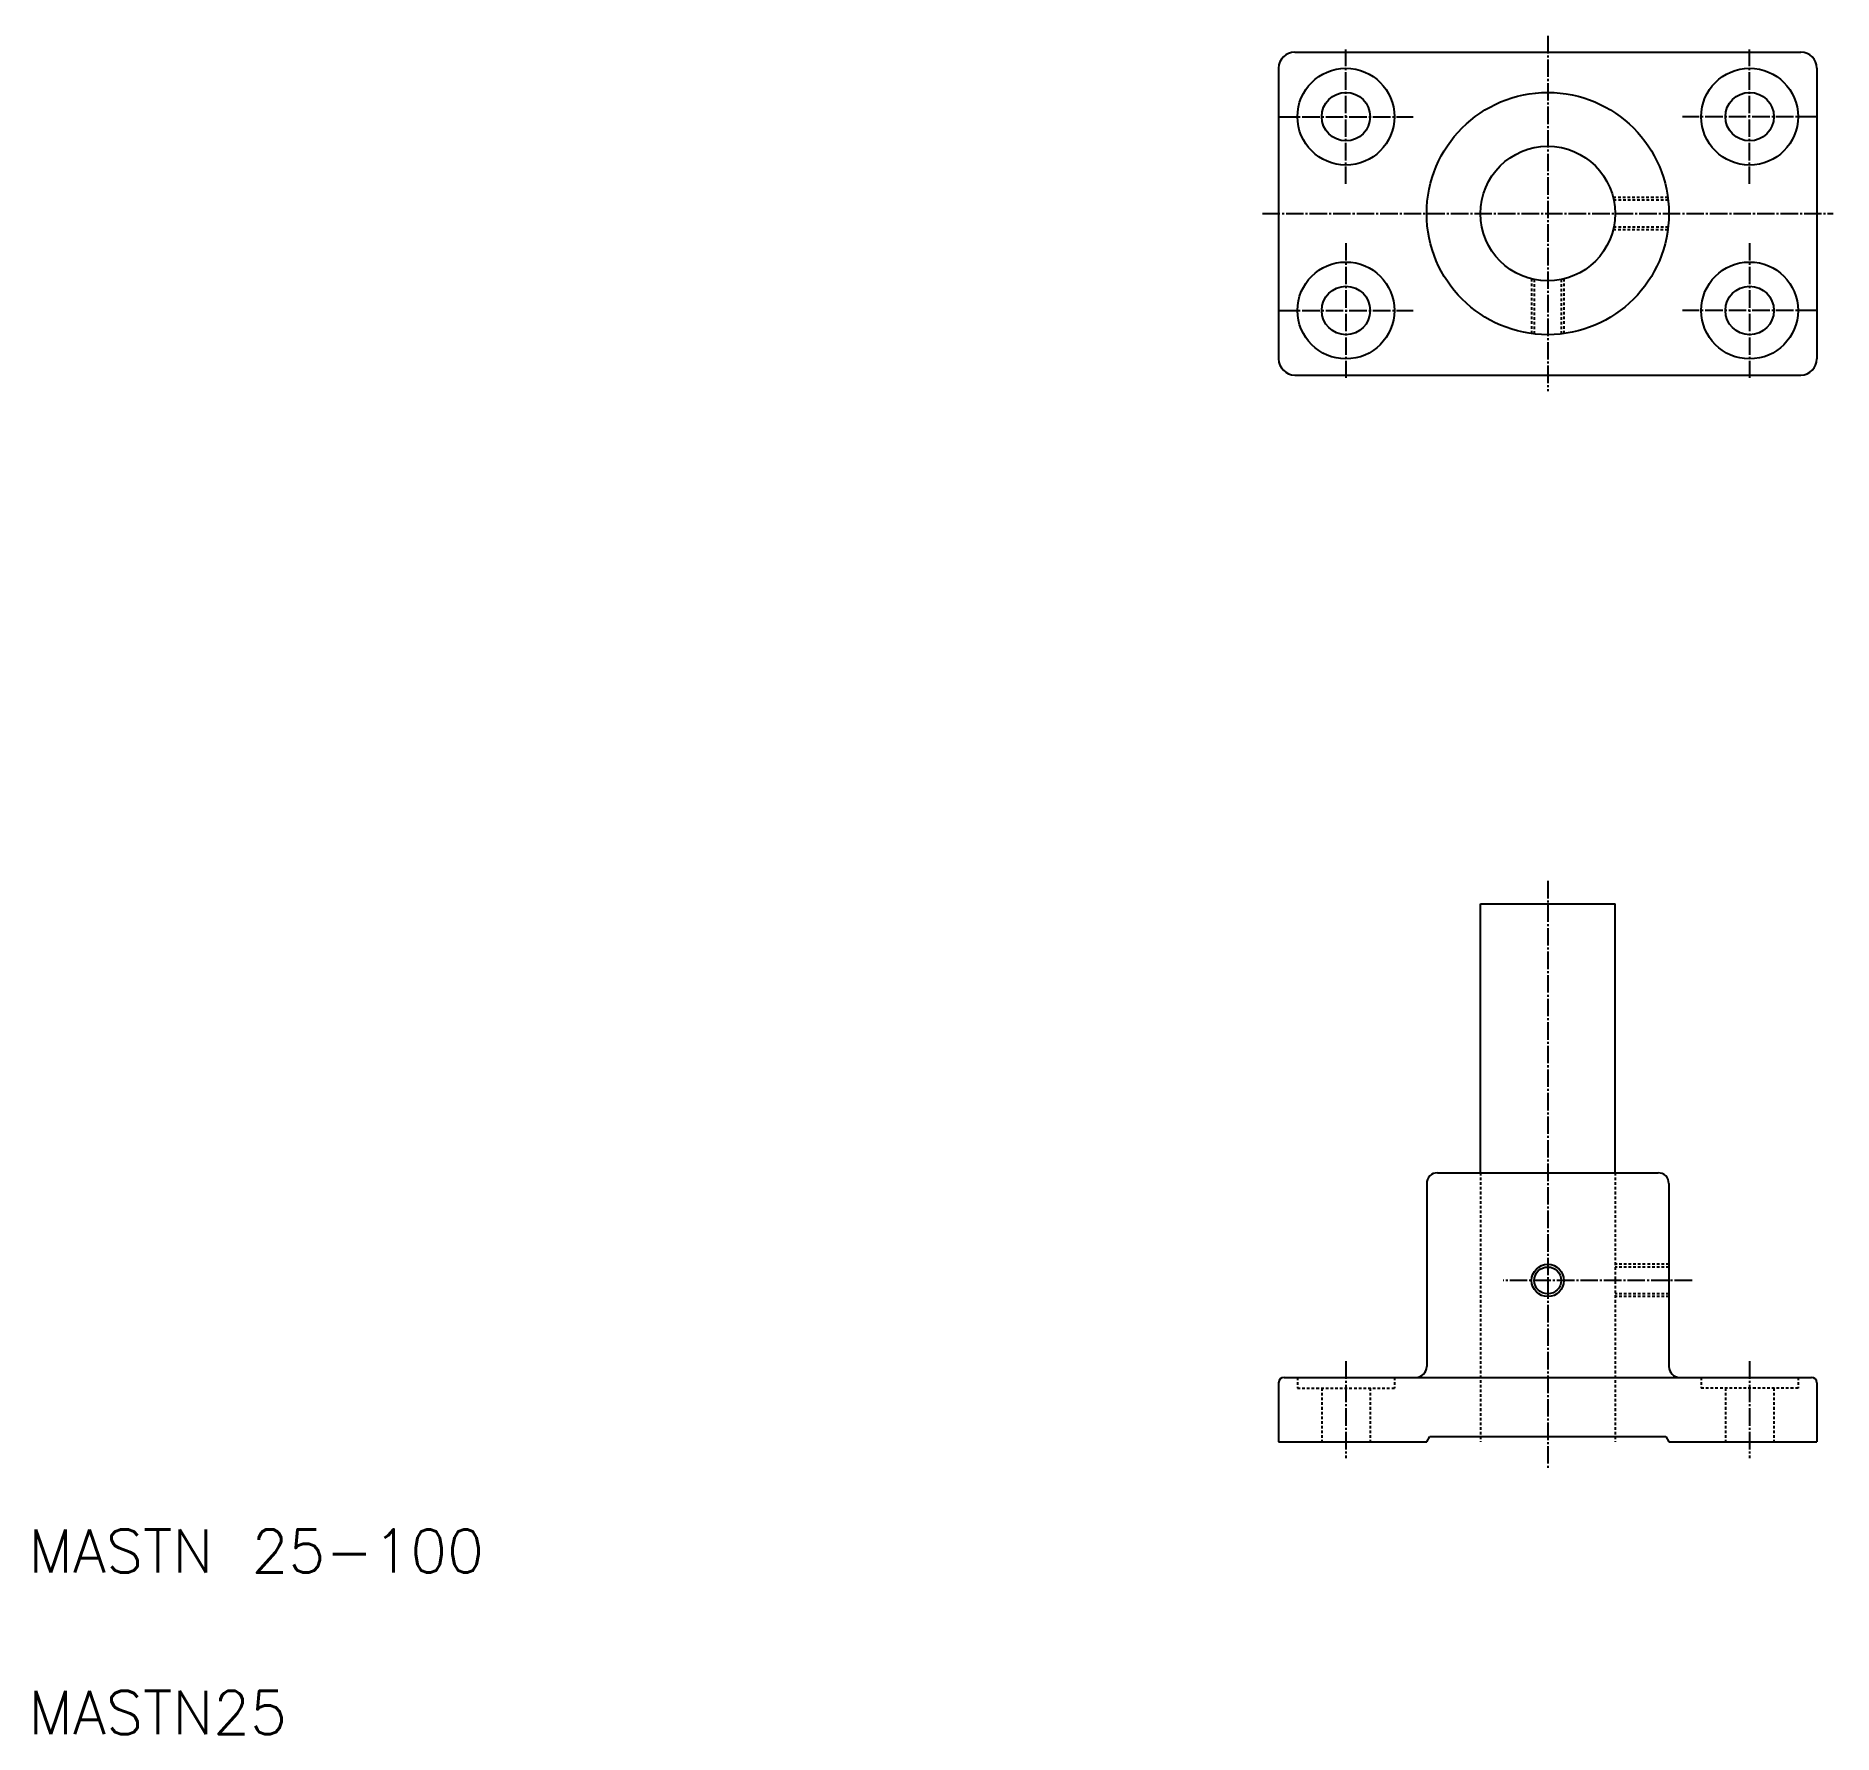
# Model space of a CAD drawing. Extents: x 21 to 355, y 20 to 335.
import ezdxf

# ---------------------------------------------------------------- set-up
doc = ezdxf.new("R2010")
doc.units = 0
doc.header["$LTSCALE"] = 0.25
doc.linetypes.add('CENTER', pattern=[17.5, 13, -1.5, 1.5, -1.5])
doc.linetypes.add('DASHED', pattern=[3.5, 2, -1.5])
doc.layers.get('0').update_dxf_attribs({"linetype": 'CONTINUOUS'})
doc.layers.add('CENTER', color=1, linetype='CENTER')
doc.styles.get("Standard").update_dxf_attribs({"font": 'txt', "bigfont": 'BIGFONT'})

msp = doc.modelspace()

# ---------------------------------------------------------------- linework, layer by layer
for p, q in [((255.25, 332.46), (349.25, 332.46)), ((252.25, 329.46), (252.25, 275.46)), ((352.25, 329.46), (352.25, 275.46)), ((255.25, 272.46), (349.25, 272.46)), ((289.75, 174.26), (314.75, 174.26)), ((289.75, 124.26), (289.75, 174.26)), ((314.75, 124.26), (314.75, 174.26)), ((281.75, 124.26), (322.75, 124.26)), ((292, 124.26), (292, 124.26)), ((302.25, 124.26), (302.25, 124.26)), ((279.75, 122.26), (279.75, 88.26)), ((324.75, 122.26), (324.75, 88.26)), ((252.25, 85.26), (252.25, 74.26)), ((253.25, 86.26), (351.25, 86.26)), ((352.25, 85.26), (352.25, 74.26)), ((252.25, 74.26), (279.75, 74.26)), ((279.75, 74.26), (280.33, 75.26)), ((280.33, 75.26), (324.17, 75.26)), ((324.17, 75.26), (324.75, 74.26)), ((324.75, 74.26), (352.25, 74.26))]:
    msp.add_line(p, q)
at = {"color": 3, "linetype": 'DASHED'}
for p, q in [((324.55, 305.46), (314.39, 305.46)), ((324.61, 304.96), (314.5, 304.96)), ((324.55, 299.46), (314.39, 299.46)), ((324.61, 299.96), (314.5, 299.96)), ((299.25, 290.32), (299.25, 280.16)), ((299.75, 290.21), (299.75, 280.1)), ((304.75, 290.21), (304.75, 280.1)), ((305.25, 290.32), (305.25, 280.16)), ((289.75, 124.26), (289.75, 74.26)), ((314.75, 124.26), (314.75, 74.26)), ((324.75, 107.26), (314.75, 107.26)), ((324.75, 106.76), (314.75, 106.76)), ((324.75, 101.76), (314.75, 101.76)), ((324.75, 101.26), (314.75, 101.26)), ((255.75, 86.26), (255.75, 84.26)), ((255.75, 84.26), (273.75, 84.26)), ((260.25, 84.26), (260.25, 74.26)), ((269.25, 84.26), (269.25, 74.26)), ((273.75, 86.26), (273.75, 84.26)), ((330.75, 86.26), (330.75, 84.26)), ((348.75, 84.26), (330.75, 84.26)), ((335.25, 84.26), (335.25, 74.26)), ((344.25, 84.26), (344.25, 74.26)), ((348.75, 86.26), (348.75, 84.26))]:
    msp.add_line(p, q, dxfattribs=at)
for centre, radius in [((264.75, 320.46), 9), ((339.75, 320.46), 9), ((264.75, 320.46), 4.5), ((302.25, 302.46), 22.5), ((339.75, 320.46), 4.5), ((302.25, 302.46), 12.5), ((264.75, 284.46), 9), ((339.75, 284.46), 9), ((264.75, 284.46), 4.5), ((339.75, 284.46), 4.5), ((302.25, 104.26), 2.5)]:
    msp.add_circle(centre, radius)
at = {"color": 3}
msp.add_circle((302.25, 104.26), 3, dxfattribs=at)
for centre, radius, start, end in [((255.25, 329.46), 3, 90, 180), ((349.25, 329.46), 3, 0, 90), ((255.25, 275.46), 3, 180, 270), ((349.25, 275.46), 3, 270, 0), ((281.75, 122.26), 2, 90, 180), ((322.75, 122.26), 2, 0, 90), ((277.75, 88.26), 2, 270, 0), ((326.75, 88.26), 2, 180, 270), ((253.25, 85.26), 1, 90, 180), ((351.25, 85.26), 1, 0, 90)]:
    msp.add_arc(centre, radius, start, end)
at = {"layer": 'CENTER', "color": 1, "linetype": 'CENTER'}
for p, q in [((302.25, 335.46), (302.25, 269.46)), ((264.75, 307.96), (264.75, 332.96)), ((339.75, 307.96), (339.75, 332.96)), ((252.25, 320.46), (277.25, 320.46)), ((352.25, 320.46), (327.25, 320.46)), ((249.25, 302.46), (355.25, 302.46)), ((264.75, 296.96), (264.75, 271.96)), ((339.75, 296.96), (339.75, 271.96)), ((252.25, 284.46), (277.25, 284.46)), ((352.25, 284.46), (327.25, 284.46)), ((302.25, 178.48), (302.25, 69.26)), ((329.06, 104.26), (293.95, 104.26)), ((264.75, 89.26), (264.75, 71.26)), ((339.75, 89.26), (339.75, 71.26))]:
    msp.add_line(p, q, dxfattribs=at)

# ---------------------------------------------------------------- texts
for s, p in [('MASTN 25-100', (20, 50)), ('MASTN25', (20, 20))]:
    msp.add_text(s, height=8).set_placement(p)

doc.saveas('drawing.dxf')
